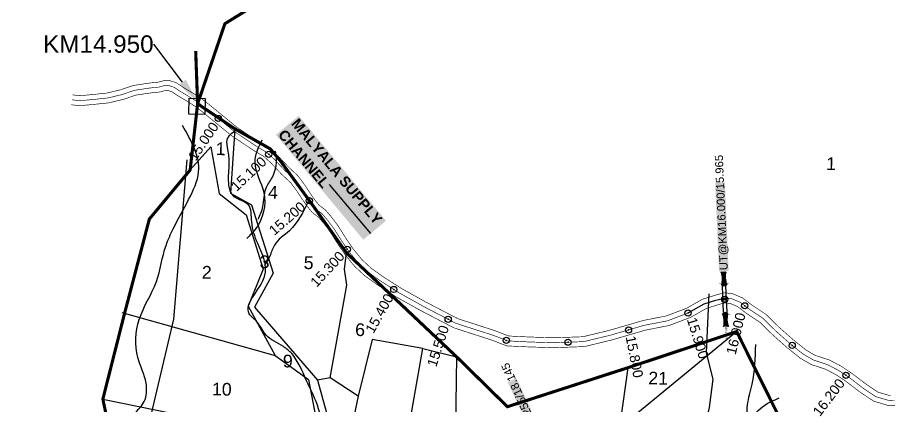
# Model space of a CAD drawing. Header units: inches. Extents: x 204541 to 241319, y 1610159 to 1619241.
# Drawn here: x 206308 to 207715, y 1617477 to 1618104 of the extents above; entities that cross this region are included whole.
import ezdxf
from ezdxf import colors
from ezdxf.entities.mleader import LeaderData, LeaderLine
from ezdxf.enums import TextEntityAlignment as Align
from ezdxf.math import Vec2, Vec3

# ---------------------------------------------------------------- set-up
doc = ezdxf.new("R2010")
doc.units = ezdxf.units.IN
doc.header["$LTSCALE"] = 15
doc.header["$MEASUREMENT"] = 0
doc.header["$PDMODE"] = 32
doc.header["$PDSIZE"] = 10
doc.linetypes.add('HIDDEN2', pattern=[0.1875, 0.125, -0.0625])
for name, color, linetype in [('CANAL1', 7, 'Continuous'), ('CHANAGE', 1, 'Continuous'), ('PLOT', 7, 'Continuous'), ('PLOT NO', 7, 'Continuous'), ('POINT', 2, 'Continuous'), ('RE REMARKS', 7, 'Continuous'), ('ROAD', 1, 'Continuous'), ('STREAM', 4, 'Continuous'), ('STRUCTURE', 5, 'Continuous'), ('text2', 7, 'Continuous'), ('VILLAGE BOUNDARY', 5, 'Continuous'), ('VILLAGE BOUNDARY STONES', 1, 'Continuous'), ('VILLAGE STONES', 240, 'Continuous')]:
    doc.layers.add(name, color=color, linetype=linetype)
doc.styles.get("Standard").update_dxf_attribs({"font": 'arial.ttf'})
doc.dimstyles.get("Standard").update_dxf_attribs({"dimtxt": 0.18, "dimasz": 0.18, "dimexe": 0.18, "dimexo": 0.0625, "dimgap": 0.09, "dimtad": 0, "dimtih": 1, "dimtoh": 1, "dimdec": 4, "dimzin": 0, "dimdsep": 46, "dimtxsty": 'Standard', "dimcen": 0.09, "dimadec": 0, "dimazin": 0, "dimtfac": 1, "dimtdec": 4, "dimtofl": 0, "dimtmove": 0, "dimatfit": 3, "dimfxl": 1, "dimtolj": 1, "dimtzin": 0, "dimarcsym": 0})

# ---------------------------------------------------------------- blocks, each defined once
blk = doc.blocks.new('UT')
at = {"layer": 'STRUCTURE'}
h = blk.add_hatch(dxfattribs=at)
h.set_pattern_fill('DASH', color=150, scale=8, angle=-39.6278, style=0)
h.set_pattern_definition([(320.372247933, (-4370.464, -6260.8811), (1.40800153113, 0.132407282), [1, -1])])
h.paths.add_polyline_path([(765163, 1700681.9), (765165.6, 1700680.6), (765167.2, 1700680.3), (765169.1, 1700680), (765172.4, 1700679.6), (765176.4, 1700679.3), (765179.5, 1700679.5), (765183.1, 1700679.9), (765187.7, 1700680.9), (765188.9, 1700681.2), (765193.1, 1700682.2), (765196.1, 1700680.2), (765196.1, 1700672.2), (765193.1, 1700670.2), (765190.5, 1700670.8), (765188.1, 1700671.3), (765185.5, 1700671.8), (765183.6, 1700672.1), (765181, 1700672.5), (765180.3, 1700672.5), (765178.5, 1700672.6), (765176.7, 1700672.6), (765174.6, 1700672.5), (765172.5, 1700672.3), (765170.4, 1700672), (765168.5, 1700671.7), (765166.1, 1700671.2), (765165, 1700670.8), (765163, 1700669.7)])
h.paths.add_polyline_path([(765259.1, 1700682.2), (765256.1, 1700680.2), (765256.1, 1700672.2), (765259.1, 1700670.2), (765261.9, 1700671), (765264.4, 1700671.6), (765266.4, 1700672), (765269.1, 1700672.5), (765272.7, 1700673), (765276.1, 1700673.1), (765278.6, 1700672.9), (765281.2, 1700672.7), (765283.9, 1700672.3), (765286.4, 1700671.9), (765288, 1700671.3), (765289.2, 1700670.6), (765289.1, 1700682.7), (765287.6, 1700681.8), (765285.7, 1700681.2), (765283, 1700680.7), (765281.2, 1700680.4), (765276.7, 1700679.9), (765272.7, 1700679.9), (765268.7, 1700680.3), (765264.8, 1700681), (765261.2, 1700681.7)])
at = {"layer": 'STRUCTURE', "color": 150, "const_width": 0.628}
for points in [[(765190.1, 1700688.2), (765190.1, 1700684.2), (765196.1, 1700680.2), (765256.1, 1700680.2), (765262.1, 1700684.2), (765262.1, 1700688.2)], [(765190.1, 1700664.2), (765190.1, 1700668.2), (765196.1, 1700672.2), (765256.1, 1700672.2), (765262.1, 1700668.2), (765262.1, 1700664.2)]]:
    blk.add_lwpolyline(points, dxfattribs=at)
at = {"layer": 'STRUCTURE', "color": 150}
for points in [[(765196.1, 1700680.2), (765256.1, 1700680.2)], [(765196.1, 1700672.2), (765256.1, 1700672.2)], [(765196.1, 1700672.2), (765256.1, 1700672.2)]]:
    blk.add_lwpolyline(points, dxfattribs=at)
at = {"layer": 'STRUCTURE', "color": 0}
blk.add_circle((765226.1, 1700676.2), 1.89, dxfattribs=at)
at = {"layer": 'STRUCTURE', "color": 150}
for points in [[(765163, 1700681.9), (765164.4, 1700681.1), (765167.9, 1700680.2), (765171.2, 1700679.8), (765176.1, 1700679.4), (765184.7, 1700680.3), (765193.1, 1700682.2)], [(765163, 1700669.7), (765164.3, 1700670.6), (765167.8, 1700671.6), (765171.2, 1700672.1), (765176, 1700672.6), (765184.7, 1700672), (765193.1, 1700670.2)], [(765289.1, 1700682.7), (765287.8, 1700681.9), (765284.3, 1700680.9), (765280.9, 1700680.4), (765276.1, 1700679.8), (765267.4, 1700680.5), (765259.1, 1700682.2)], [(765289.2, 1700670.6), (765287.8, 1700671.4), (765284.2, 1700672.3), (765280.9, 1700672.7), (765276.1, 1700673.1), (765267.4, 1700672.2), (765259.1, 1700670.2)]]:
    blk.add_spline(points, degree=3, dxfattribs=at)
at = {"layer": 'STRUCTURE', "color": 0}
blk.add_text('STREAM', height=5, dxfattribs=at).set_placement((765148.2, 1700675.8), align=Align.MIDDLE_CENTER)
for points in [[(765190.9, 1700676), (765164.2, 1700675.8)], [(765289.3, 1700676.7), (765265.4, 1700676.4)]]:
    blk.add_leader(points, dimstyle='Standard', override={"dimasz": 10, "dimgap": 0.09, "dimtad": 0}, dxfattribs=at)

msp = doc.modelspace()

# ---------------------------------------------------------------- linework, layer by layer
at = {"layer": 'CANAL1', "color": 1, "linetype": 'HIDDEN2', "ltscale": 4, "const_width": 1}
msp.add_lwpolyline([(206395.6, 1617971.5), (206408, 1617970), (206429.5, 1617971.9), (206453.4, 1617974.4), (206476.4, 1617979.9), (206496.8, 1617986.8), (206521.3, 1617990.5), (206536.2, 1617992), (206544.7, 1617994.3), (206552.6, 1617994.2), (206560.3, 1617991.7), (206571.3, 1617984.4), (206583.7, 1617977.1), (206598.7, 1617967.7), (206609.8, 1617959.3), (206636.1, 1617937.8), (206657.6, 1617920.3), (206683.1, 1617903.1), (206696.9, 1617894.1), (206709.4, 1617887.1), (206722, 1617875.6), (206739.4, 1617857.2), (206754.6, 1617843), (206765.5, 1617828.2), (206773.1, 1617816.6), (206780.9, 1617805.3), (206788.9, 1617795.5), (206798.8, 1617788.2), (206808.4, 1617777), (206818.9, 1617762.9), (206830.6, 1617744.3), (206843, 1617726.1), (206857.5, 1617708.5), (206873.1, 1617693.9), (206893.5, 1617679.4), (206922.9, 1617660.6), (206962.3, 1617638.6), (207015.3, 1617611.1), (207043.4, 1617602), (207075.4, 1617591.8), (207098.7, 1617582.8), (207130.7, 1617581.2), (207172.4, 1617579.8), (207220.7, 1617581.6), (207222.4, 1617581.9), (207264.5, 1617592), (207319.2, 1617608), (207356.7, 1617615.2), (207390.5, 1617628.1), (207416, 1617642.5), (207439.3, 1617649.8), (207449.6, 1617652.3), (207460.1, 1617650.8), (207474, 1617645), (207487.6, 1617634.4), (207510.5, 1617619.2), (207530.5, 1617599.6), (207554.7, 1617578), (207575.7, 1617561.4), (207592, 1617552), (207614.4, 1617544.7), (207632.8, 1617535.1), (207650.3, 1617523.4), (207673.7, 1617505.5), (207692.7, 1617492.9), (207715.2, 1617486.3), (207750.4, 1617485.8)], dxfattribs=at)
at = {"layer": 'CANAL1', "color": 200, "const_width": 1}
for points in [[(206396.9, 1617979.4), (206408.1, 1617978), (206428.7, 1617979.9), (206452, 1617982.3), (206474.1, 1617987.6), (206494.9, 1617994.6), (206520.3, 1617998.4), (206534.8, 1617999.9), (206543.7, 1618002.3), (206553.9, 1618002.2), (206563.8, 1617999), (206575.5, 1617991.2), (206587.9, 1617983.9), (206603.2, 1617974.3), (206614.7, 1617965.6), (206641.2, 1617944), (206662.4, 1617926.7), (206687.5, 1617909.8), (206701.1, 1617900.9), (206714.1, 1617893.6), (206727.7, 1617881.3), (206745.1, 1617862.9), (206760.6, 1617848.4), (206772.1, 1617832.8), (206779.8, 1617821), (206787.3, 1617810.2), (206794.5, 1617801.3), (206804.3, 1617794.1), (206814.7, 1617782), (206825.5, 1617767.5), (206837.3, 1617748.7), (206849.4, 1617730.9), (206863.3, 1617714), (206878.2, 1617700.1), (206898, 1617686), (206927, 1617667.5), (206966.1, 1617645.7), (207018.4, 1617618.5), (207045.9, 1617609.7), (207078.1, 1617599.3), (207100.4, 1617590.7), (207131, 1617589.2), (207172.4, 1617587.8), (207219.9, 1617589.5), (207220.8, 1617589.7), (207262.4, 1617599.7), (207317.3, 1617615.7), (207354.5, 1617623), (207387.1, 1617635.3), (207412.8, 1617649.9), (207437.1, 1617657.5), (207449.2, 1617660.4), (207462.3, 1617658.6), (207478, 1617651.9), (207492.3, 1617640.9), (207515.6, 1617625.4), (207535.9, 1617605.5), (207559.9, 1617584.2), (207580.2, 1617568), (207595.2, 1617559.3), (207617.6, 1617552.1), (207636.8, 1617542), (207654.9, 1617529.9), (207678.3, 1617512.1), (207696.1, 1617500.2), (207716.4, 1617494.3)], [(206394.4, 1617963.5), (206407.9, 1617961.9), (206430.2, 1617964), (206454.7, 1617966.5), (206478.6, 1617972.2), (206498.7, 1617979), (206522.3, 1617982.5), (206537.7, 1617984.1), (206545.7, 1617986.3), (206551.3, 1617986.2), (206556.8, 1617984.4), (206567.1, 1617977.6), (206579.6, 1617970.3), (206594.1, 1617961.1), (206604.8, 1617953), (206631, 1617931.6), (206652.9, 1617913.8), (206678.7, 1617896.5), (206692.8, 1617887.3), (206704.7, 1617880.6), (206716.4, 1617869.9), (206733.8, 1617851.5), (206748.6, 1617837.7), (206759, 1617823.7), (206766.5, 1617812.1), (206774.5, 1617800.5), (206783.4, 1617789.7), (206793.3, 1617782.3), (206802.2, 1617772), (206812.3, 1617758.4), (206823.9, 1617739.9), (206836.6, 1617721.3), (206851.7, 1617703), (206868.1, 1617687.7), (206889.1, 1617672.8), (206918.8, 1617653.7), (206958.5, 1617631.6), (207012.2, 1617603.7), (207041, 1617594.4), (207072.7, 1617584.2), (207097, 1617574.8), (207130.3, 1617573.2), (207172.5, 1617571.8), (207221.6, 1617573.6), (207224.1, 1617574), (207266.6, 1617584.3), (207321.1, 1617600.2), (207358.8, 1617607.5), (207393.9, 1617620.8), (207419.2, 1617635.1), (207441.4, 1617642.1), (207450, 1617644.2), (207457.9, 1617643.1), (207469.9, 1617638), (207483, 1617627.9), (207505.5, 1617612.9), (207525, 1617593.8), (207549.6, 1617571.9), (207571.2, 1617554.7), (207588.7, 1617544.6), (207611.3, 1617537.3), (207628.7, 1617528.2), (207645.6, 1617516.8), (207669, 1617499), (207689.3, 1617485.6), (207714, 1617478.3), (207751.1, 1617477.8)]]:
    msp.add_lwpolyline(points, dxfattribs=at)
at = {"layer": 'PLOT'}
for points in [[(206658.6, 1617924.6), (206651.6, 1617820.9), (206685.2, 1617801.9), (206720.4, 1617691.8), (206689.9, 1617637.3), (206791.9, 1617519.6), (206815.5, 1617434.1)], [(206619.9, 1617895.7), (206586.3, 1617858.4)], [(206619.9, 1617895.7), (206633.1, 1617820.6), (206676.8, 1617785.8), (206704.2, 1617698.7), (206680.1, 1617638.6), (206723.7, 1617559.4), (206777.4, 1617520.5), (206791.2, 1617447.7)], [(206812.3, 1617523.2), (206839.2, 1617672.5), (206835.2, 1617698.5), (206838.7, 1617724.5)], [(206476.2, 1617628.4), (206723.7, 1617559.4)], [(207468.2, 1617597.8), (207281.5, 1617444.2), (207162.2, 1617285.4), (207111.3, 1617217.8), (207042, 1617119.3), (206947.7, 1616973.8), (206865.5, 1616909.6), (206853.2, 1616882.6), (206828.9, 1616825.5), (206800.2, 1616789.6), (206759.5, 1616743.7), (206737.1, 1616725.1), (206724.2, 1616693.7), (206681.6, 1616589.5), (206658.4, 1616537.8), (206635.7, 1616484.1), (206661.2, 1616280.6)], [(206961.7, 1617570.4), (206879.9, 1617584.9), (206857.3, 1617493.6), (206837.4, 1617399.3)], [(206818.3, 1616910.5), (206865, 1616962.3), (206865.8, 1617078.6), (206908.5, 1617268), (206961.7, 1617570.4), (207016.3, 1617557.1), (207013.2, 1617367.3), (207027.9, 1617346), (207008.9, 1617244.6), (207022.3, 1617138.7), (206927.2, 1616995.9), (206865, 1616962.3)], [(207292.7, 1617539.6), (207280.4, 1617451.3), (207166, 1617338.2), (207022.3, 1617138.7)], [(206857.3, 1617493.6), (206812.3, 1617523.2), (206791.9, 1617519.6)], [(206445.4, 1617489), (206775, 1617421.6)]]:
    msp.add_lwpolyline(points, dxfattribs=at)
at = {"layer": 'POINT', "color": 3}
for p in [(206631.7, 1617941.4), (206713.1, 1617883.7), (206778.6, 1617808.7), (206839.9, 1617730.6), (206914.9, 1617665.7), (207481.2, 1617639.4), (207389.7, 1617627.8), (207002.6, 1617617.7), (207293.7, 1617600.5), (207096.4, 1617583.6), (207196.2, 1617580.7), (207557.8, 1617575.6), (207644.5, 1617527.3)]:
    msp.add_point(p, dxfattribs=at)
at = {"layer": 'POINT'}
msp.add_point((207449, 1617650, 171), dxfattribs=at)
at = {"layer": 'ROAD'}
for points in [[(206581.1, 1617874.6), (206559.6, 1617617.9), (206513.8, 1617424.4), (206482.1, 1617359.2), (206441.6, 1617274.1), (206419.9, 1617249), (206425.5, 1617053.4), (206419.8, 1617005), (206404.2, 1616964.1), (206360.2, 1616847.1), (206346.1, 1616794.3), (206335.1, 1616715.4), (206305.5, 1616663.9), (206312.1, 1616554.8), (206329.1, 1616498.6), (206257.5, 1616412.4)], [(207163.2, 1613930.6), (207227.7, 1614208.3), (207153, 1614308.8), (207156.1, 1614482.3), (207151.5, 1614734), (207164.1, 1615114.4), (207145.1, 1615359.8), (207102.1, 1615635.1), (207104.8, 1615667.3), (207119.5, 1615708.2), (207154.8, 1615932.2), (207204.6, 1616178.6), (207215.4, 1616258), (207234.8, 1616367), (207253.2, 1616452.5), (207270.5, 1616702.3), (207315.5, 1616891), (207361.8, 1617116), (207389.9, 1617325.1), (207424.4, 1617475.5), (207430.2, 1617521.1), (207419.3, 1617563.6), (207423.9, 1617658.6)]]:
    msp.add_lwpolyline(points, dxfattribs=at)
at = {"layer": 'STREAM'}
for points in [[(206455, 1617428.1), (206477.4, 1617449.5), (206496.3, 1617466), (206512, 1617485), (206515.2, 1617514.4), (206501.8, 1617556), (206504.1, 1617617.5), (206531.7, 1617678.4), (206547.4, 1617736.7), (206559, 1617763.4), (206583.8, 1617810.9), (206600, 1617855.2), (206573.9, 1617930)], [(206828.7, 1616876.7), (206822.1, 1616890.1), (206809, 1616915.7), (206799.3, 1616930.6), (206783.5, 1616951.6), (206764.4, 1616991.5), (206753.1, 1617030.2), (206772.8, 1617059.3), (206793, 1617088.3), (206784.3, 1617147.4), (206779.2, 1617173.9), (206804.8, 1617212.3), (206816.5, 1617237.3), (206820.8, 1617262.5), (206818.3, 1617291), (206799.6, 1617305.6), (206787.6, 1617309.1), (206772.6, 1617321), (206766.1, 1617335.9), (206772.7, 1617394.7), (206795.8, 1617435.3), (206793.5, 1617473.3), (206774, 1617518.5), (206750.2, 1617562.3), (206736.8, 1617573.6), (206708.7, 1617592.2), (206694.4, 1617613.1), (206681.6, 1617626.6), (206706.2, 1617686.5), (206695.3, 1617740), (206685.6, 1617774.5), (206679.9, 1617802.5), (206657.5, 1617815.2), (206648.5, 1617837), (206649.3, 1617869.1), (206647.2, 1617891.3), (206645.9, 1617906.6), (206661.1, 1617923.6)], [(206701.8, 1617906.3), (206690.5, 1617870.2), (206705.1, 1617821.9), (206692.2, 1617763.8), (206677.6, 1617747.8)], [(206696.2, 1617778.9), (206703.6, 1617799.3), (206708.5, 1617828.2), (206718.4, 1617845.9), (206724.6, 1617885.3), (206723.7, 1617888.7)], [(206777.1, 1617808.2), (206746.4, 1617760.4), (206722.2, 1617737.2), (206714.9, 1617719.5), (206706.1, 1617704.4)], [(206748.7, 1616743.9), (206762.9, 1616771.4), (206772.3, 1616779.6), (206788.4, 1616818.8), (206804.3, 1616849.6), (206815.8, 1616873.7), (206843.3, 1616897.5), (206867.1, 1616941.6), (206907.4, 1616972.6), (206926.5, 1616997.4), (206973.9, 1617042.6), (207003.7, 1617088.3), (207068.4, 1617184.9), (207119.3, 1617235.1), (207148.7, 1617264.7), (207217.8, 1617301), (207266.9, 1617312.4), (207293.1, 1617315.2), (207325, 1617308.6), (207379.9, 1617314), (207417.9, 1617318.2), (207436, 1617334.6), (207461.1, 1617366), (207474.5, 1617395.2), (207482.7, 1617425.3), (207485, 1617451.3), (207485.7, 1617479.1), (207493.3, 1617513), (207499, 1617576.8)], [(207479.8, 1617441.7), (207511.8, 1617478), (207536.6, 1617490.9)]]:
    msp.add_spline(points, degree=3, dxfattribs=at)
at = {"layer": 'text2'}
msp.add_lwpolyline([(207389.7, 1617627.8), (207416, 1617642.5), (207434.5, 1617648.3), (207439.3, 1617649.8), (207449.6, 1617652.3)], dxfattribs=at)
at = {"layer": 'VILLAGE BOUNDARY', "const_width": 5}
for points in [[(206598.3, 1617965), (206642.3, 1618094.1), (206739.4, 1618154), (206727.4, 1618360), (206873.6, 1618532.4), (207084.7, 1618655), (207239.3, 1618669.4), (207343.6, 1618631.1), (207501, 1618645), (207582.8, 1618451.2), (207568.5, 1618323.8), (207739.9, 1618223.2), (207766.7, 1618056.5), (208163, 1617877.4), (208275.8, 1617721.3), (208156.6, 1617677.8), (208217.7, 1617640.8), (208249.2, 1617648.2), (208337.8, 1617559.4), (208301.6, 1617458.2), (208530.6, 1617339.9), (208590.8, 1617240.1), (209029.2, 1616853.5)], [(206595.2, 1618050.1), (206598.3, 1617965), (206658.6, 1617924.6), (206715.8, 1617892.2), (206732.3, 1617872.4), (206783.3, 1617802.5), (206838.7, 1617724.5), (207016.3, 1617557.1), (207098.2, 1617476.7), (207292.7, 1617539.6), (207468.2, 1617597.8), (207530, 1617473.6), (207546.2, 1617441.4), (207566, 1617383.8), (207695.6, 1617252.7), (207731.7, 1617220.4), (207824.9, 1617144.8), (207858.2, 1617117.5), (207897.6, 1617081), (207945.4, 1616998.9), (208013.8, 1616859.1), (208035.2, 1616725.5), (208061, 1616586.4), (208229.3, 1616375.3)], [(206249.8, 1616374.4), (206249.8, 1616403.1), (206278.9, 1616419.7), (206293.5, 1616472.8), (206312.9, 1616501), (206300.2, 1616530), (206289.1, 1616684.1), (206337.8, 1616880.1), (206385.7, 1617019.1), (206377.8, 1617078.6), (206381.9, 1617258.5), (206417.9, 1617341.1), (206450.3, 1617412.4), (206456.8, 1617434.9), (206445.4, 1617489), (206480, 1617625.6), (206520.4, 1617779.2), (206586.3, 1617858.4), (206598.3, 1617965)]]:
    msp.add_lwpolyline(points, dxfattribs=at)
at = {"layer": 'VILLAGE BOUNDARY STONES'}
msp.add_lwpolyline([(206584.9, 1617974.1), (206610.6, 1617973.5), (206610, 1617947.9), (206584.3, 1617948.5)], close=True, dxfattribs=at)

# ---------------------------------------------------------------- block references
at = {"layer": 'STRUCTURE', "color": 0, "xscale": 0.699999999999999, "yscale": 0.699999999999999, "zscale": 0.699999999999999, "rotation": 92.48134996468498}
msp.add_blockref('UT', (1419997, 1134034.6, 171), dxfattribs=at)

# ---------------------------------------------------------------- texts
at = {"layer": 'CHANAGE'}
for s, rotation, p in [('15.000', 56.0689, (206626.6, 1617932.8)), ('15.100', 43.3992, (206705.5, 1617875.5)), ('15.200', 40.8064, (206768.6, 1617802.6)), ('15.300', 47.0594, (206831, 1617723.5)), ('15.400', 60.843, (206908.3, 1617657)), ('15.500', 72.1167, (206996.7, 1617607.1)), ('16.200', 52.7501, (207637.5, 1617519))]:
    msp.add_text(s, height=16, rotation=rotation, dxfattribs=at).set_placement(p, align=Align.MIDDLE_RIGHT)
at = {"layer": 'CHANAGE', "color": 3}
msp.add_text('16.000', height=16, rotation=76.1534, dxfattribs=at).set_placement((207475, 1617627.8), align=Align.MIDDLE_RIGHT)
at = {"layer": 'CHANAGE'}
for s, rotation, p in [('15.900', 287.4341, (207395.2, 1617620)), ('15.800', 281.0198, (207296.8, 1617590.8))]:
    msp.add_text(s, height=16, rotation=rotation, dxfattribs=at).set_placement(p, align=Align.MIDDLE_LEFT)
at = {"layer": 'PLOT NO'}
for s, height, p in [('1', 20.5, (206635.4, 1617892.5)), ('1', 20.5, (207620.6, 1617868.6)), ('4', 20.5, (206720, 1617822.2)), ('3', 20.5, (206706.4, 1617710.4)), ('5', 20.5, (206777.5, 1617708.8)), ('2', 20.5, (206613, 1617693.4)), ('6', 20.5, (206860.5, 1617600.9)), ('9', 20.5, (206743.8, 1617550.3)), ('21', 20.48, (207341.5, 1617522.7)), ('10', 20.48, (206637.4, 1617505))]:
    msp.add_text(s, height=height, rotation=358.6654, dxfattribs=at).set_placement(p, align=Align.MIDDLE_CENTER)
at = {"layer": 'STRUCTURE', "color": 5, "attachment_point": 1, "bg_fill": 1, "box_fill_scale": 1.1, "bg_fill_color": 7, "bg_fill_true_color": 16777215, "bg_fill_transparency": 0}
for s, insert, char_height, width, rotation in [('{\\fArial|b1|i0|c0|p34;\\C1;MALYALA SUPPLY CHANNEL}', (206761.2, 1617943.2), 16.64, 216.744, 309.804), ('UT@KM16.000/15.965', (207440.9, 1617696.5, 239.4), 13, 139.785, 92.4813), ('SLB@KM18.255/18.145', (207169.4, 1617365.1), 13, 165.463, 114.6075)]:
    msp.add_mtext(s, dxfattribs=dict(at, insert=insert, char_height=char_height, width=width, rotation=rotation))

# ---------------------------------------------------------------- leaders
at = {"layer": 'RE REMARKS', "color": 1}
msp.add_leader([(206878, 1617755.7, -19), (206810.9, 1617835.1, -19)], dimstyle='Standard', override={"dimasz": 45}, dxfattribs=at)
at = {"layer": 'VILLAGE STONES', "color": 1}
ml = msp.add_multileader_mtext('Standard', dxfattribs=at)
ml.set_content('KM14.950', color=1)
ml.set_leader_properties()
ml.build(insert=Vec2(0, 0))
ml.multileader.update_dxf_attribs({"dogleg_length": 0.36, "arrow_head_size": 40})
ctx = ml.context
ctx.base_point, ctx.char_height, ctx.arrow_head_size, ctx.landing_gap_size, ctx.plane_origin = Vec3(206353.7, 1618061.1), 28, 40, 0.09, Vec3(206442.4, 1618652.8)
ctx.text_align_type = 2
notes = []
notes.append((ctx, [(1, (1, 1, 0), (206527.4, 1618061.1), (-1, 0), 1.396927018504357e-11, [(0, [(206598.2, 1617968)], 0, [])])]))
ctx.mtext.insert, ctx.mtext.alignment, ctx.mtext.flow_direction = Vec3(206527.3, 1618075.3), 3, 5
for ctx, leaders in notes:
    for number, flags, end, landing, length, lines in leaders:
        leader = LeaderData()
        leader.index, (leader.has_last_leader_line, leader.has_dogleg_vector, leader.attachment_direction) = number, flags
        leader.last_leader_point, leader.dogleg_vector, leader.dogleg_length = Vec3(end), Vec3(landing), length
        for number, points, colour, breaks in lines:
            line = LeaderLine()
            line.index, line.vertices, line.color, line.breaks = number, Vec3.list(points), colors.encode_raw_color(colour), breaks
            leader.lines.append(line)
        ctx.leaders.append(leader)

doc.saveas('drawing.dxf')
